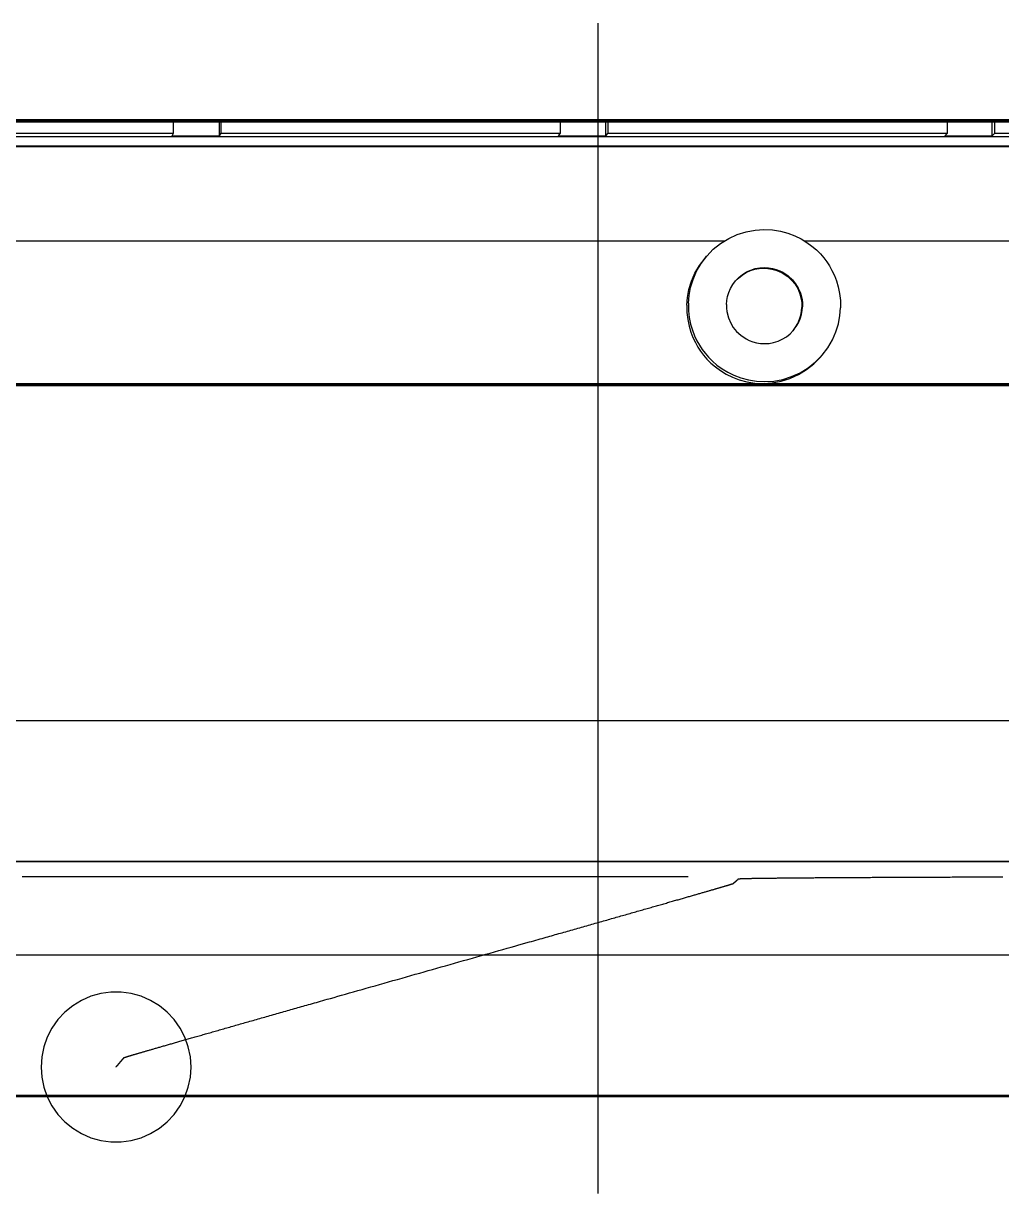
# Model space of a CAD drawing. Header units: millimetres. Extents: x -226 to 218, y -257 to 254.
# Drawn here: x 56.4 to 108, y 65.6 to 127.3 of the extents above; entities that cross this region are included whole.
import ezdxf

# ---------------------------------------------------------------- set-up
doc = ezdxf.new("R2010")
doc.units = ezdxf.units.MM
doc.layers.add('SKETCH', color=5, linetype='Continuous')
doc.layers.add('VISIBLE', color=7, linetype='Continuous')

msp = doc.modelspace()

# ---------------------------------------------------------------- linework, layer by layer
at = {"layer": 'SKETCH', "flags": 128}
for points in [[(86.739, 127.28), (86.739, 127.022), (86.739, 126.763), (86.739, 126.505), (86.739, 126.247), (86.739, 125.989), (86.739, 125.73), (86.739, 125.472), (86.739, 125.214), (86.739, 124.955), (86.739, 124.697), (86.739, 124.439), (86.739, 124.18), (86.739, 123.922), (86.739, 123.664), (86.739, 123.405), (86.739, 123.147), (86.739, 122.889), (86.739, 122.631), (86.739, 122.372), (86.739, 122.114), (86.739, 121.856), (86.739, 121.597), (86.739, 121.339), (86.739, 121.081), (86.739, 120.822), (86.739, 120.564), (86.739, 120.306), (86.739, 120.048), (86.739, 119.789), (86.739, 119.531), (86.739, 119.273), (86.739, 119.014), (86.739, 118.756), (86.739, 118.498), (86.739, 118.239), (86.739, 117.981), (86.739, 117.723), (86.739, 117.465), (86.739, 117.206), (86.739, 116.948), (86.739, 116.69), (86.739, 116.431), (86.739, 116.173), (86.739, 115.915), (86.739, 115.656), (86.739, 115.398), (86.739, 115.14), (86.739, 114.881), (86.739, 114.623), (86.739, 114.365), (86.739, 114.107), (86.739, 113.848), (86.739, 113.59), (86.739, 113.332), (86.739, 113.073), (86.739, 112.815), (86.739, 112.557), (86.739, 112.298), (86.739, 112.04), (86.739, 111.782), (86.739, 111.524), (86.739, 111.265), (86.739, 111.007), (86.739, 110.749), (86.739, 110.49), (86.739, 110.232), (86.739, 109.974), (86.739, 109.715), (86.739, 109.457), (86.739, 109.199), (86.739, 108.941), (86.739, 108.682), (86.739, 108.424), (86.739, 108.166), (86.739, 107.907), (86.739, 107.649), (86.739, 107.391), (86.739, 107.132), (86.739, 106.874), (86.739, 106.616), (86.739, 106.357), (86.739, 106.099), (86.739, 105.841), (86.739, 105.583), (86.739, 105.324), (86.739, 105.066), (86.739, 104.808), (86.739, 104.549), (86.739, 104.291), (86.739, 104.033), (86.739, 103.774), (86.739, 103.516), (86.739, 103.258), (86.739, 103), (86.739, 102.741), (86.739, 102.483), (86.739, 102.225), (86.739, 101.966), (86.739, 101.708), (86.739, 101.45), (86.739, 101.191), (86.739, 100.933), (86.739, 100.675), (86.739, 100.417), (86.739, 100.158), (86.739, 99.9), (86.739, 99.642), (86.739, 99.383), (86.739, 99.125), (86.739, 98.867), (86.739, 98.608), (86.739, 98.35), (86.739, 98.092), (86.739, 97.834), (86.739, 97.575), (86.739, 97.317), (86.739, 97.059), (86.739, 96.8), (86.739, 96.542), (86.739, 96.284), (86.739, 96.025), (86.739, 95.767), (86.739, 95.509), (86.739, 95.25), (86.739, 94.992), (86.739, 94.734), (86.739, 94.476), (86.739, 94.217), (86.739, 93.959), (86.739, 93.701), (86.739, 93.442), (86.739, 93.184), (86.739, 92.926), (86.739, 92.667), (86.739, 92.409), (86.739, 92.151), (86.739, 91.893), (86.739, 91.634), (86.739, 91.376), (86.739, 91.118), (86.739, 90.859), (86.739, 90.601), (86.739, 90.343), (86.739, 90.084), (86.739, 89.826), (86.739, 89.568), (86.739, 89.31), (86.739, 89.051), (86.739, 88.793), (86.739, 88.535), (86.739, 88.276), (86.739, 88.018), (86.739, 87.76), (86.739, 87.501), (86.739, 87.243), (86.739, 86.985), (86.739, 86.726), (86.739, 86.468), (86.739, 86.21), (86.739, 85.952), (86.739, 85.693), (86.739, 85.435), (86.739, 85.177), (86.739, 84.918), (86.739, 84.66), (86.739, 84.402), (86.739, 84.143), (86.739, 83.885), (86.739, 83.627), (86.739, 83.369), (86.739, 83.11), (86.739, 82.852), (86.739, 82.594), (86.739, 82.335), (86.739, 82.077), (86.739, 81.819), (86.739, 81.56), (86.739, 81.302), (86.739, 81.044), (86.739, 80.786), (86.739, 80.527), (86.739, 80.269), (86.739, 80.011), (86.739, 79.752), (86.739, 79.494), (86.739, 79.236), (86.739, 78.977), (86.739, 78.719), (86.739, 78.461), (86.739, 78.202), (86.739, 77.944), (86.739, 77.686), (86.739, 77.428), (86.739, 77.169), (86.739, 76.911), (86.739, 76.653), (86.739, 76.394), (86.739, 76.136), (86.739, 75.878), (86.739, 75.619), (86.739, 75.361), (86.739, 75.103), (86.739, 74.845), (86.739, 74.586), (86.739, 74.328), (86.739, 74.07), (86.739, 73.811), (86.739, 73.553), (86.739, 73.295), (86.739, 73.036), (86.739, 72.778), (86.739, 72.52), (86.739, 72.262), (86.739, 72.003), (86.739, 71.745), (86.739, 71.487), (86.739, 71.228), (86.739, 70.97), (86.739, 70.712), (86.739, 70.453), (86.739, 70.195), (86.739, 69.937), (86.739, 69.678), (86.739, 69.42), (86.739, 69.162), (86.739, 68.904), (86.739, 68.645), (86.739, 68.387), (86.739, 68.129), (86.739, 67.87), (86.739, 67.612), (86.739, 67.354), (86.739, 67.095), (86.739, 66.837), (86.739, 66.579), (86.739, 66.321), (86.739, 66.062), (86.739, 65.804), (86.739, 65.546)], [(56.379, 82.261), (56.588, 82.261), (56.797, 82.261), (57.006, 82.261), (57.215, 82.261), (57.424, 82.261), (57.633, 82.261), (57.842, 82.261), (58.051, 82.261), (58.26, 82.261), (58.469, 82.261), (58.678, 82.261), (58.887, 82.261), (59.096, 82.261), (59.305, 82.261), (59.514, 82.261), (59.723, 82.261), (59.932, 82.261), (60.141, 82.261), (60.35, 82.261), (60.559, 82.261), (60.768, 82.261), (60.977, 82.261), (61.186, 82.261), (61.395, 82.261), (61.604, 82.261), (61.813, 82.261), (62.022, 82.261), (62.231, 82.261), (62.44, 82.261), (62.649, 82.261), (62.858, 82.261), (63.067, 82.261), (63.276, 82.261), (63.485, 82.261), (63.694, 82.261), (63.903, 82.261), (64.112, 82.261), (64.321, 82.261), (64.53, 82.261), (64.739, 82.261), (64.948, 82.261), (65.157, 82.261), (65.366, 82.261), (65.575, 82.261), (65.784, 82.261), (65.993, 82.261), (66.202, 82.261), (66.411, 82.261), (66.62, 82.261), (66.829, 82.261), (67.038, 82.261), (67.247, 82.261), (67.456, 82.261), (67.665, 82.261), (67.874, 82.261), (68.083, 82.261), (68.292, 82.261), (68.501, 82.261), (68.71, 82.261), (68.919, 82.261), (69.128, 82.261), (69.337, 82.261), (69.546, 82.261), (69.755, 82.261), (69.964, 82.261), (70.173, 82.261), (70.382, 82.261), (70.591, 82.261), (70.8, 82.261), (71.009, 82.261), (71.218, 82.261), (71.427, 82.261), (71.636, 82.261), (71.845, 82.261), (72.054, 82.261), (72.263, 82.261), (72.472, 82.261), (72.681, 82.261), (72.89, 82.261), (73.099, 82.261), (73.308, 82.261), (73.517, 82.261), (73.726, 82.261), (73.935, 82.261), (74.144, 82.261), (74.353, 82.261), (74.562, 82.261), (74.771, 82.261), (74.98, 82.261), (75.189, 82.261), (75.398, 82.261), (75.607, 82.261), (75.816, 82.261), (76.025, 82.261), (76.234, 82.261), (76.443, 82.261), (76.652, 82.261), (76.861, 82.261), (77.07, 82.261), (77.279, 82.261), (77.488, 82.261), (77.697, 82.261), (77.906, 82.261), (78.115, 82.261), (78.324, 82.261), (78.533, 82.261), (78.742, 82.261), (78.951, 82.261), (79.16, 82.261), (79.369, 82.261), (79.578, 82.261), (79.787, 82.261), (79.996, 82.261), (80.205, 82.261), (80.414, 82.261), (80.623, 82.261), (80.832, 82.261), (81.041, 82.261), (81.25, 82.261), (81.459, 82.261), (81.668, 82.261), (81.877, 82.261), (82.086, 82.261), (82.295, 82.261), (82.504, 82.261), (82.713, 82.261), (82.922, 82.261), (83.131, 82.261), (83.34, 82.261), (83.549, 82.261), (83.758, 82.261), (83.967, 82.261), (84.176, 82.261), (84.385, 82.261), (84.594, 82.261), (84.803, 82.261), (85.012, 82.261), (85.221, 82.261), (85.43, 82.261), (85.639, 82.261), (85.848, 82.261), (86.057, 82.261), (86.266, 82.261), (86.475, 82.261), (86.684, 82.261), (86.893, 82.261), (87.102, 82.261), (87.311, 82.261), (87.52, 82.261), (87.729, 82.261), (87.938, 82.261), (88.147, 82.261), (88.356, 82.261), (88.565, 82.261), (88.774, 82.261), (88.983, 82.261), (89.192, 82.261), (89.401, 82.261), (89.61, 82.261), (89.819, 82.261), (90.028, 82.261), (90.237, 82.261), (90.445, 82.261), (90.654, 82.261), (90.863, 82.261), (91.072, 82.261), (91.281, 82.261), (91.49, 82.261)], [(61.33, 72.211), (61.331, 72.212), (61.332, 72.213), (61.332, 72.214), (61.333, 72.215), (61.334, 72.216), (61.335, 72.216), (61.335, 72.217), (61.336, 72.218), (61.337, 72.219), (61.337, 72.22), (61.338, 72.221), (61.339, 72.221), (61.34, 72.222), (61.34, 72.223), (61.341, 72.224), (61.342, 72.225), (61.342, 72.226), (61.343, 72.227), (61.344, 72.227), (61.344, 72.228), (61.345, 72.229), (61.346, 72.23), (61.347, 72.231), (61.347, 72.232), (61.348, 72.232), (61.349, 72.233), (61.349, 72.234), (61.35, 72.235), (61.351, 72.236), (61.352, 72.237), (61.352, 72.237), (61.353, 72.238), (61.354, 72.239), (61.354, 72.24), (61.355, 72.241), (61.356, 72.242), (61.357, 72.242), (61.357, 72.243), (61.358, 72.244), (61.359, 72.245), (61.359, 72.246), (61.36, 72.247), (61.361, 72.247), (61.362, 72.248), (61.362, 72.249), (61.363, 72.25), (61.364, 72.251), (61.364, 72.252), (61.365, 72.252), (61.366, 72.253), (61.367, 72.254), (61.367, 72.255), (61.368, 72.256), (61.369, 72.257), (61.369, 72.258), (61.37, 72.258), (61.371, 72.259), (61.372, 72.26), (61.372, 72.261), (61.373, 72.262), (61.374, 72.263), (61.374, 72.263), (61.375, 72.264), (61.376, 72.265), (61.377, 72.266), (61.377, 72.267), (61.378, 72.268), (61.379, 72.268), (61.379, 72.269), (61.38, 72.27), (61.381, 72.271), (61.382, 72.272), (61.382, 72.273), (61.383, 72.273), (61.384, 72.274), (61.384, 72.275), (61.385, 72.276), (61.386, 72.277), (61.386, 72.278), (61.387, 72.278), (61.388, 72.279), (61.389, 72.28), (61.389, 72.281), (61.39, 72.282), (61.391, 72.283), (61.391, 72.284), (61.392, 72.284), (61.393, 72.285), (61.394, 72.286), (61.394, 72.287), (61.395, 72.288), (61.396, 72.289), (61.396, 72.289), (61.397, 72.29), (61.398, 72.291), (61.399, 72.292), (61.399, 72.293), (61.4, 72.294), (61.401, 72.294), (61.401, 72.295), (61.402, 72.296), (61.403, 72.297), (61.404, 72.298), (61.404, 72.299), (61.405, 72.299), (61.406, 72.3), (61.406, 72.301), (61.407, 72.302), (61.408, 72.303), (61.409, 72.304), (61.409, 72.304), (61.41, 72.305), (61.411, 72.306), (61.411, 72.307), (61.412, 72.308), (61.413, 72.309), (61.414, 72.31), (61.414, 72.31), (61.415, 72.311), (61.416, 72.312), (61.416, 72.313), (61.417, 72.314), (61.418, 72.315), (61.419, 72.315), (61.419, 72.316), (61.42, 72.317), (61.421, 72.318), (61.421, 72.319), (61.422, 72.32), (61.423, 72.32), (61.424, 72.321), (61.424, 72.322), (61.425, 72.323), (61.426, 72.324), (61.426, 72.325), (61.427, 72.325), (61.428, 72.326), (61.429, 72.327), (61.429, 72.328), (61.43, 72.329), (61.431, 72.33), (61.431, 72.331), (61.432, 72.331), (61.433, 72.332), (61.434, 72.333), (61.434, 72.334), (61.435, 72.335), (61.436, 72.336), (61.436, 72.336), (61.437, 72.337), (61.438, 72.338), (61.439, 72.339), (61.439, 72.34), (61.44, 72.341), (61.441, 72.341), (61.441, 72.342), (61.442, 72.343), (61.443, 72.344), (61.444, 72.345), (61.444, 72.346), (61.445, 72.346), (61.446, 72.347), (61.446, 72.348), (61.447, 72.349), (61.448, 72.35), (61.449, 72.351), (61.449, 72.352), (61.45, 72.352), (61.451, 72.353), (61.451, 72.354), (61.452, 72.355), (61.453, 72.356), (61.454, 72.357), (61.454, 72.357), (61.455, 72.358), (61.456, 72.359), (61.456, 72.36), (61.457, 72.361), (61.458, 72.362), (61.459, 72.363), (61.459, 72.363), (61.46, 72.364), (61.461, 72.365), (61.461, 72.366), (61.462, 72.367), (61.463, 72.368), (61.464, 72.368), (61.464, 72.369), (61.465, 72.37), (61.466, 72.371), (61.466, 72.372), (61.467, 72.373), (61.468, 72.373), (61.468, 72.374), (61.469, 72.375), (61.47, 72.376), (61.47, 72.376), (61.471, 72.377), (61.472, 72.378), (61.472, 72.379), (61.473, 72.379), (61.474, 72.38), (61.474, 72.381), (61.475, 72.382), (61.476, 72.383), (61.476, 72.383), (61.477, 72.384), (61.478, 72.385), (61.478, 72.386), (61.479, 72.386), (61.479, 72.387), (61.48, 72.388), (61.481, 72.389), (61.481, 72.389), (61.482, 72.39), (61.483, 72.391), (61.483, 72.392), (61.484, 72.392), (61.485, 72.393), (61.485, 72.394), (61.486, 72.395), (61.487, 72.395), (61.487, 72.396), (61.488, 72.397), (61.489, 72.398), (61.489, 72.399), (61.49, 72.399), (61.49, 72.4), (61.491, 72.401), (61.492, 72.402), (61.492, 72.402), (61.493, 72.403), (61.494, 72.404), (61.494, 72.405), (61.495, 72.405), (61.496, 72.406), (61.496, 72.407), (61.497, 72.408), (61.498, 72.409), (61.498, 72.409), (61.499, 72.41), (61.5, 72.411), (61.5, 72.412), (61.501, 72.412), (61.502, 72.413), (61.502, 72.414), (61.503, 72.415), (61.503, 72.415), (61.504, 72.416), (61.505, 72.417), (61.505, 72.418), (61.506, 72.418), (61.507, 72.419), (61.507, 72.42), (61.508, 72.421), (61.509, 72.422), (61.509, 72.422), (61.51, 72.423), (61.511, 72.424), (61.511, 72.425), (61.512, 72.425), (61.513, 72.426), (61.513, 72.427), (61.514, 72.428), (61.515, 72.428), (61.515, 72.429), (61.516, 72.43), (61.516, 72.431), (61.517, 72.431), (61.518, 72.432), (61.518, 72.433), (61.519, 72.434), (61.52, 72.435), (61.52, 72.435), (61.521, 72.436), (61.522, 72.437), (61.522, 72.438), (61.523, 72.438), (61.524, 72.439), (61.524, 72.44), (61.525, 72.441), (61.526, 72.441), (61.526, 72.442), (61.527, 72.443), (61.528, 72.444), (61.528, 72.445), (61.529, 72.445), (61.53, 72.446), (61.53, 72.447), (61.531, 72.448), (61.531, 72.448), (61.532, 72.449), (61.533, 72.45), (61.533, 72.451), (61.534, 72.451), (61.535, 72.452), (61.535, 72.453), (61.536, 72.454), (61.537, 72.454), (61.537, 72.455), (61.538, 72.456), (61.539, 72.457), (61.539, 72.458), (61.54, 72.458), (61.541, 72.459), (61.541, 72.46), (61.542, 72.461), (61.543, 72.461), (61.543, 72.462), (61.544, 72.463), (61.544, 72.464), (61.545, 72.464), (61.546, 72.465), (61.546, 72.466), (61.547, 72.467), (61.548, 72.468), (61.548, 72.468), (61.549, 72.469), (61.55, 72.47), (61.55, 72.471), (61.551, 72.471), (61.552, 72.472), (61.552, 72.473), (61.553, 72.474), (61.554, 72.474), (61.554, 72.475), (61.555, 72.476), (61.556, 72.477), (61.556, 72.477), (61.557, 72.478), (61.558, 72.479), (61.558, 72.48), (61.559, 72.481), (61.559, 72.481), (61.56, 72.482), (61.561, 72.483), (61.561, 72.484), (61.562, 72.484), (61.563, 72.485), (61.563, 72.486), (61.564, 72.487), (61.565, 72.487), (61.565, 72.488), (61.566, 72.489), (61.567, 72.49), (61.567, 72.491), (61.568, 72.491), (61.569, 72.492), (61.569, 72.493), (61.57, 72.494), (61.571, 72.494), (61.571, 72.495), (61.572, 72.496), (61.573, 72.497), (61.573, 72.497), (61.574, 72.498), (61.574, 72.499), (61.575, 72.5), (61.576, 72.501), (61.576, 72.501), (61.577, 72.502), (61.578, 72.503), (61.578, 72.504), (61.579, 72.504), (61.58, 72.505), (61.58, 72.506), (61.581, 72.507), (61.582, 72.507), (61.582, 72.508), (61.583, 72.509), (61.584, 72.51), (61.584, 72.51), (61.585, 72.511), (61.586, 72.512), (61.586, 72.513), (61.587, 72.514), (61.588, 72.514), (61.588, 72.515), (61.589, 72.516), (61.589, 72.517), (61.59, 72.517), (61.591, 72.518), (61.591, 72.519), (61.592, 72.52), (61.593, 72.52), (61.593, 72.521), (61.594, 72.522), (61.595, 72.523), (61.595, 72.524), (61.596, 72.524), (61.597, 72.525), (61.597, 72.526), (61.598, 72.527), (61.599, 72.527), (61.599, 72.528), (61.6, 72.529), (61.601, 72.53), (61.601, 72.53), (61.602, 72.531), (61.603, 72.532), (61.603, 72.533), (61.604, 72.534), (61.604, 72.534), (61.605, 72.535), (61.606, 72.536), (61.606, 72.537), (61.607, 72.537), (61.608, 72.538), (61.608, 72.539), (61.609, 72.54), (61.61, 72.54), (61.61, 72.541), (61.611, 72.542), (61.612, 72.543), (61.612, 72.544), (61.613, 72.544), (61.614, 72.545), (61.614, 72.546), (61.615, 72.547), (61.616, 72.547), (61.616, 72.548), (61.617, 72.549), (61.618, 72.55), (61.618, 72.55), (61.619, 72.551), (61.619, 72.552), (61.62, 72.553), (61.621, 72.554), (61.621, 72.554), (61.622, 72.555), (61.623, 72.556), (61.623, 72.557), (61.624, 72.557), (61.625, 72.558), (61.625, 72.559), (61.626, 72.56), (61.627, 72.56), (61.627, 72.561), (61.628, 72.562), (61.629, 72.563), (61.629, 72.564), (61.63, 72.564), (61.631, 72.565), (61.631, 72.566), (61.632, 72.567), (61.633, 72.567), (61.633, 72.568), (61.634, 72.569), (61.635, 72.57), (61.635, 72.57), (61.636, 72.571), (61.636, 72.572), (61.637, 72.573), (61.638, 72.574), (61.638, 72.574), (61.639, 72.575), (61.64, 72.576), (61.64, 72.577), (61.641, 72.577), (61.642, 72.578), (61.642, 72.579), (61.643, 72.58), (61.644, 72.58), (61.644, 72.581), (61.645, 72.582), (61.646, 72.583), (61.646, 72.584), (61.647, 72.584), (61.648, 72.585), (61.648, 72.586), (61.649, 72.587), (61.65, 72.587), (61.65, 72.588), (61.651, 72.589), (61.652, 72.59), (61.652, 72.59), (61.653, 72.591), (61.653, 72.592), (61.654, 72.593), (61.655, 72.594), (61.655, 72.594), (61.656, 72.595), (61.657, 72.596), (61.657, 72.597), (61.658, 72.597), (61.659, 72.598), (61.659, 72.599), (61.66, 72.6), (61.661, 72.6), (61.661, 72.601), (61.662, 72.602), (61.663, 72.603), (61.663, 72.604), (61.664, 72.604), (61.665, 72.605), (61.665, 72.606), (61.666, 72.607), (61.667, 72.607), (61.667, 72.608), (61.668, 72.609), (61.669, 72.61), (61.669, 72.61), (61.67, 72.611), (61.67, 72.612), (61.671, 72.613), (61.672, 72.614), (61.672, 72.614), (61.673, 72.615), (61.674, 72.616), (61.674, 72.617), (61.675, 72.617), (61.676, 72.618), (61.676, 72.619), (61.677, 72.62), (61.678, 72.62), (61.678, 72.621), (61.679, 72.622), (61.68, 72.623), (61.68, 72.624), (61.681, 72.624), (61.682, 72.625), (61.682, 72.626), (61.683, 72.627), (61.684, 72.627), (61.684, 72.628), (61.685, 72.629), (61.686, 72.63), (61.686, 72.63), (61.687, 72.631), (61.687, 72.632), (61.688, 72.633), (61.689, 72.634), (61.689, 72.634), (61.69, 72.635), (61.691, 72.636), (61.691, 72.637), (61.692, 72.637), (61.693, 72.638), (61.693, 72.639), (61.694, 72.64), (61.695, 72.64), (61.695, 72.641), (61.696, 72.642), (61.697, 72.643), (61.697, 72.644), (61.698, 72.644), (61.699, 72.645), (61.699, 72.646), (61.7, 72.647), (61.701, 72.647), (61.701, 72.648), (61.702, 72.649), (61.703, 72.65), (61.703, 72.651), (61.704, 72.651), (61.704, 72.652), (61.705, 72.653), (61.706, 72.654), (61.706, 72.654), (61.707, 72.655), (61.708, 72.656), (61.708, 72.657), (61.709, 72.657), (61.71, 72.658), (61.71, 72.659), (61.711, 72.66), (61.712, 72.661), (61.712, 72.661), (61.713, 72.662), (61.714, 72.663), (61.714, 72.664), (61.715, 72.664), (61.716, 72.665), (61.716, 72.666), (61.717, 72.667), (61.718, 72.667), (61.718, 72.668), (61.719, 72.669), (61.72, 72.67), (61.72, 72.671), (61.721, 72.671), (61.722, 72.672), (61.722, 72.673), (61.723, 72.674), (61.723, 72.674), (61.724, 72.675), (61.725, 72.676), (61.725, 72.677), (61.726, 72.678), (61.727, 72.678), (61.727, 72.679), (61.728, 72.68), (61.729, 72.681), (61.729, 72.681), (61.73, 72.682), (61.731, 72.683), (61.731, 72.684), (61.732, 72.684), (61.733, 72.685), (61.733, 72.686), (61.734, 72.687), (61.734, 72.687), (61.734, 72.688), (61.733, 72.688), (61.732, 72.689), (61.732, 72.689), (61.731, 72.689), (61.73, 72.69), (61.729, 72.69), (61.728, 72.69), (61.727, 72.691), (61.726, 72.691), (61.726, 72.692), (61.725, 72.692), (61.726, 72.693), (61.726, 72.694), (61.727, 72.694), (61.728, 72.695), (61.73, 72.696), (61.733, 72.698), (61.736, 72.699), (61.739, 72.701), (61.744, 72.703), (61.749, 72.705), (61.754, 72.706), (61.758, 72.708), (61.763, 72.71), (61.767, 72.711), (61.772, 72.713), (61.777, 72.715), (61.782, 72.716), (61.787, 72.718), (61.792, 72.72), (61.798, 72.722), (61.804, 72.724), (61.811, 72.727), (61.818, 72.729), (61.826, 72.731), (61.834, 72.734), (61.842, 72.737), (61.851, 72.74), (61.861, 72.743), (61.872, 72.746), (61.883, 72.75), (61.895, 72.754), (61.908, 72.758), (61.922, 72.762), (61.937, 72.766), (61.952, 72.771), (61.968, 72.776), (61.985, 72.781), (62.002, 72.786), (62.02, 72.792), (62.039, 72.797), (62.058, 72.803), (62.078, 72.809), (62.098, 72.815), (62.119, 72.822), (62.141, 72.828), (62.163, 72.835), (62.186, 72.842), (62.209, 72.849), (62.233, 72.856), (62.258, 72.863), (62.283, 72.871), (62.309, 72.878), (62.336, 72.886), (62.363, 72.894), (62.39, 72.902), (62.419, 72.911), (62.447, 72.919), (62.477, 72.928), (62.507, 72.937), (62.537, 72.946), (62.569, 72.955), (62.6, 72.964), (62.633, 72.974), (62.666, 72.983), (62.7, 72.993), (62.734, 73.003), (62.769, 73.013), (62.804, 73.024), (62.84, 73.034), (62.877, 73.045), (62.914, 73.056), (62.952, 73.067), (62.991, 73.078), (63.03, 73.089), (63.069, 73.1), (63.109, 73.112), (63.15, 73.124), (63.192, 73.136), (63.233, 73.148), (63.276, 73.16), (63.319, 73.173), (63.363, 73.185), (63.407, 73.198), (63.452, 73.211), (63.497, 73.224), (63.543, 73.238), (63.589, 73.251), (63.637, 73.265), (63.684, 73.279), (63.733, 73.293), (63.782, 73.307), (63.831, 73.321), (63.881, 73.335), (63.932, 73.35), (63.983, 73.365), (64.035, 73.38), (64.087, 73.395), (64.14, 73.41), (64.194, 73.425), (64.248, 73.441), (64.302, 73.457), (64.357, 73.473), (64.413, 73.489), (64.469, 73.505), (64.526, 73.521), (64.583, 73.538), (64.641, 73.554), (64.699, 73.571), (64.758, 73.588), (64.818, 73.605), (64.878, 73.622), (64.939, 73.64), (65, 73.657), (65.062, 73.675), (65.124, 73.693), (65.187, 73.711), (65.251, 73.729), (65.315, 73.747), (65.38, 73.766), (65.445, 73.784), (65.51, 73.803), (65.577, 73.822), (65.643, 73.841), (65.711, 73.861), (65.778, 73.88), (65.847, 73.899), (65.915, 73.919), (65.985, 73.939), (66.054, 73.959), (66.125, 73.979), (66.195, 73.999), (66.267, 74.019), (66.339, 74.04), (66.411, 74.061), (66.484, 74.081), (66.557, 74.102), (66.631, 74.124), (66.706, 74.145), (66.781, 74.166), (66.857, 74.188), (66.933, 74.21), (67.009, 74.231), (67.087, 74.253), (67.164, 74.276), (67.242, 74.298), (67.321, 74.32), (67.4, 74.343), (67.48, 74.365), (67.56, 74.388), (67.64, 74.411), (67.721, 74.434), (67.803, 74.458), (67.884, 74.481), (67.967, 74.504), (68.05, 74.528), (68.133, 74.552), (68.217, 74.576), (68.301, 74.6), (68.386, 74.624), (68.472, 74.648), (68.557, 74.672), (68.644, 74.697), (68.731, 74.722), (68.818, 74.747), (68.906, 74.772), (68.994, 74.797), (69.083, 74.822), (69.172, 74.847), (69.262, 74.873), (69.352, 74.899), (69.442, 74.924), (69.533, 74.95), (69.625, 74.976), (69.717, 75.002), (69.809, 75.028), (69.901, 75.055), (69.994, 75.081), (70.088, 75.108), (70.181, 75.134), (70.274, 75.161), (70.366, 75.187), (70.457, 75.213), (70.548, 75.239), (70.639, 75.264), (70.731, 75.29), (70.822, 75.316), (70.914, 75.342), (71.007, 75.369), (71.1, 75.395), (71.195, 75.422), (71.29, 75.449), (71.387, 75.476), (71.485, 75.504), (71.585, 75.533), (71.687, 75.561), (71.79, 75.591), (71.896, 75.621), (72.004, 75.651), (72.114, 75.683), (72.227, 75.715), (72.343, 75.748), (72.462, 75.781), (72.642, 75.832), (72.829, 75.885), (73.023, 75.94), (73.223, 75.997), (73.428, 76.055), (73.639, 76.115), (73.855, 76.176), (74.075, 76.239), (74.299, 76.302), (74.526, 76.367), (74.756, 76.432), (74.989, 76.498), (75.223, 76.565), (75.459, 76.632), (75.696, 76.699), (75.933, 76.766), (76.171, 76.833), (76.408, 76.901), (76.643, 76.967), (76.878, 77.034), (77.11, 77.1), (77.341, 77.165), (77.568, 77.23), (77.792, 77.293), (78.016, 77.357), (78.243, 77.421), (78.473, 77.487), (78.706, 77.553), (78.941, 77.619), (79.176, 77.686), (79.413, 77.753), (79.651, 77.821), (79.888, 77.888), (80.125, 77.955), (80.361, 78.022), (80.596, 78.089), (80.828, 78.155), (81.059, 78.22), (81.286, 78.284), (81.51, 78.348), (81.73, 78.41), (81.946, 78.472), (82.157, 78.532), (82.363, 78.59), (82.563, 78.647), (82.757, 78.702), (82.944, 78.755), (83.124, 78.806), (83.243, 78.84), (83.359, 78.873), (83.472, 78.905), (83.583, 78.936), (83.691, 78.967), (83.797, 78.997), (83.9, 79.026), (84.002, 79.055), (84.102, 79.083), (84.2, 79.111), (84.297, 79.139), (84.393, 79.166), (84.487, 79.192), (84.581, 79.219), (84.673, 79.245), (84.766, 79.271), (84.857, 79.297), (84.949, 79.323), (85.04, 79.349), (85.131, 79.375), (85.223, 79.401), (85.315, 79.427), (85.408, 79.454), (85.501, 79.48), (85.595, 79.507), (85.688, 79.533), (85.781, 79.56), (85.873, 79.586), (85.965, 79.612), (86.057, 79.638), (86.148, 79.664), (86.238, 79.69), (86.329, 79.715), (86.418, 79.741), (86.508, 79.766), (86.597, 79.792), (86.685, 79.817), (86.773, 79.842), (86.861, 79.867), (86.948, 79.892), (87.034, 79.916), (87.12, 79.941), (87.206, 79.965), (87.291, 79.989), (87.375, 80.013), (87.46, 80.037), (87.543, 80.061), (87.626, 80.085), (87.709, 80.108), (87.791, 80.132), (87.872, 80.155), (87.953, 80.178), (88.034, 80.201), (88.114, 80.224), (88.194, 80.247), (88.273, 80.269), (88.352, 80.292), (88.431, 80.314), (88.508, 80.336), (88.586, 80.358), (88.663, 80.38), (88.739, 80.402), (88.815, 80.424), (88.89, 80.445), (88.965, 80.466), (89.039, 80.488), (89.113, 80.509), (89.186, 80.53), (89.259, 80.55), (89.331, 80.571), (89.402, 80.591), (89.473, 80.612), (89.544, 80.632), (89.614, 80.652), (89.683, 80.672), (89.752, 80.691), (89.821, 80.711), (89.889, 80.73), (89.956, 80.75), (90.023, 80.769), (90.089, 80.788), (90.155, 80.807), (90.221, 80.825), (90.285, 80.844), (90.35, 80.862), (90.414, 80.881), (90.477, 80.899), (90.539, 80.917), (90.602, 80.934), (90.663, 80.952), (90.724, 80.969), (90.784, 80.987), (90.844, 81.004), (90.904, 81.021), (90.962, 81.038), (91.02, 81.055), (91.078, 81.071), (91.135, 81.087), (91.191, 81.104), (91.247, 81.12), (91.303, 81.136), (91.357, 81.151), (91.412, 81.167), (91.465, 81.183), (91.518, 81.198), (91.571, 81.213), (91.623, 81.228), (91.675, 81.243), (91.726, 81.258), (91.776, 81.272), (91.826, 81.286), (91.875, 81.301), (91.923, 81.315), (91.971, 81.329), (92.019, 81.342), (92.066, 81.356), (92.112, 81.369), (92.158, 81.382), (92.203, 81.396), (92.247, 81.408), (92.291, 81.421), (92.334, 81.434), (92.377, 81.446), (92.419, 81.458), (92.461, 81.47), (92.502, 81.482), (92.542, 81.494), (92.582, 81.505), (92.621, 81.517), (92.66, 81.528), (92.698, 81.539), (92.736, 81.55), (92.773, 81.561), (92.809, 81.571), (92.845, 81.582), (92.88, 81.592), (92.915, 81.602), (92.949, 81.612), (92.982, 81.622), (93.015, 81.631), (93.047, 81.641), (93.078, 81.65), (93.109, 81.659), (93.139, 81.668), (93.169, 81.677), (93.198, 81.685), (93.227, 81.694), (93.255, 81.702), (93.282, 81.71), (93.309, 81.718), (93.335, 81.726), (93.36, 81.733), (93.385, 81.741), (93.41, 81.748), (93.433, 81.755), (93.456, 81.762), (93.479, 81.769), (93.501, 81.775), (93.522, 81.782), (93.543, 81.788), (93.563, 81.794), (93.582, 81.8), (93.601, 81.805), (93.619, 81.811), (93.637, 81.816), (93.654, 81.821), (93.67, 81.826), (93.686, 81.831), (93.701, 81.836), (93.715, 81.84), (93.728, 81.844), (93.74, 81.848), (93.752, 81.852), (93.763, 81.855), (93.773, 81.858), (93.782, 81.861), (93.791, 81.864), (93.799, 81.867), (93.807, 81.869), (93.814, 81.872), (93.821, 81.874), (93.827, 81.876), (93.833, 81.878), (93.839, 81.88), (93.845, 81.882), (93.85, 81.884), (93.855, 81.886), (93.86, 81.888), (93.865, 81.889), (93.87, 81.891), (93.874, 81.893), (93.879, 81.895), (93.885, 81.897), (93.89, 81.899), (93.894, 81.901), (93.898, 81.902), (93.901, 81.904), (93.903, 81.905), (93.905, 81.906), (93.906, 81.907), (93.907, 81.908), (93.907, 81.909), (93.907, 81.909), (93.907, 81.91), (93.907, 81.91), (93.907, 81.911), (93.906, 81.911), (93.905, 81.912), (93.905, 81.912), (93.904, 81.913), (93.904, 81.913), (93.903, 81.914), (93.903, 81.914), (93.903, 81.915), (93.904, 81.916), (93.905, 81.917), (93.906, 81.918), (93.907, 81.919), (93.908, 81.919), (93.909, 81.92), (93.91, 81.921), (93.911, 81.922), (93.912, 81.923), (93.913, 81.924), (93.914, 81.925), (93.915, 81.926), (93.916, 81.927), (93.917, 81.928), (93.918, 81.929), (93.919, 81.93), (93.92, 81.93), (93.921, 81.931), (93.922, 81.932), (93.923, 81.933), (93.925, 81.934), (93.926, 81.935), (93.927, 81.936), (93.928, 81.937), (93.929, 81.938), (93.93, 81.939), (93.931, 81.94), (93.932, 81.941), (93.933, 81.942), (93.934, 81.942), (93.935, 81.943), (93.936, 81.944), (93.937, 81.945), (93.938, 81.946), (93.939, 81.947), (93.94, 81.948), (93.941, 81.949), (93.942, 81.95), (93.943, 81.951), (93.945, 81.952), (93.946, 81.953), (93.947, 81.953), (93.948, 81.954), (93.949, 81.955), (93.95, 81.956), (93.951, 81.957), (93.952, 81.958), (93.953, 81.959), (93.954, 81.96), (93.955, 81.961), (93.956, 81.962), (93.957, 81.963), (93.958, 81.964), (93.959, 81.964), (93.96, 81.965), (93.961, 81.966), (93.962, 81.967), (93.963, 81.968), (93.965, 81.969), (93.966, 81.97), (93.967, 81.971), (93.968, 81.972), (93.969, 81.973), (93.97, 81.974), (93.971, 81.975), (93.972, 81.975), (93.973, 81.976), (93.974, 81.977), (93.975, 81.978), (93.976, 81.979), (93.977, 81.98), (93.978, 81.981), (93.979, 81.982), (93.98, 81.983), (93.981, 81.984), (93.982, 81.985), (93.984, 81.986), (93.985, 81.987), (93.986, 81.987), (93.987, 81.988), (93.988, 81.989), (93.989, 81.99), (93.99, 81.991), (93.991, 81.992), (93.992, 81.993), (93.993, 81.994), (93.994, 81.995), (93.995, 81.996), (93.996, 81.997), (93.997, 81.998), (93.998, 81.998), (93.999, 81.999), (94, 82), (94.001, 82.001), (94.002, 82.002), (94.004, 82.003), (94.005, 82.004), (94.006, 82.005), (94.007, 82.006), (94.008, 82.007), (94.009, 82.008), (94.01, 82.009), (94.011, 82.01), (94.012, 82.01), (94.013, 82.011), (94.014, 82.012), (94.015, 82.013), (94.016, 82.014), (94.017, 82.015), (94.018, 82.016), (94.019, 82.017), (94.02, 82.018), (94.021, 82.019), (94.023, 82.02), (94.024, 82.021), (94.025, 82.021), (94.026, 82.022), (94.027, 82.023), (94.028, 82.024), (94.029, 82.025), (94.03, 82.026), (94.031, 82.027), (94.032, 82.028), (94.033, 82.029), (94.034, 82.03), (94.035, 82.031), (94.036, 82.032), (94.037, 82.033), (94.038, 82.033), (94.039, 82.034), (94.04, 82.035), (94.042, 82.036), (94.043, 82.037), (94.044, 82.038), (94.045, 82.039), (94.046, 82.04), (94.047, 82.041), (94.048, 82.042), (94.049, 82.043), (94.05, 82.044), (94.051, 82.044), (94.052, 82.045), (94.053, 82.046), (94.054, 82.047), (94.055, 82.048), (94.056, 82.049), (94.057, 82.05), (94.058, 82.051), (94.059, 82.052), (94.06, 82.053), (94.062, 82.054), (94.063, 82.055), (94.064, 82.056), (94.065, 82.056), (94.066, 82.057), (94.067, 82.058), (94.068, 82.059), (94.069, 82.06), (94.07, 82.061), (94.071, 82.062), (94.072, 82.063), (94.073, 82.064), (94.074, 82.065), (94.075, 82.066), (94.076, 82.067), (94.077, 82.068), (94.078, 82.068), (94.08, 82.069), (94.081, 82.07), (94.082, 82.071), (94.083, 82.072), (94.084, 82.073), (94.085, 82.074), (94.086, 82.075), (94.087, 82.076), (94.088, 82.077), (94.089, 82.078), (94.09, 82.079), (94.091, 82.079), (94.092, 82.08), (94.093, 82.081), (94.094, 82.082), (94.095, 82.083), (94.096, 82.084), (94.097, 82.085), (94.099, 82.086), (94.1, 82.087), (94.101, 82.088), (94.102, 82.089), (94.103, 82.09), (94.104, 82.091), (94.105, 82.091), (94.106, 82.092), (94.107, 82.093), (94.108, 82.094), (94.109, 82.095), (94.11, 82.096), (94.111, 82.097), (94.112, 82.098), (94.113, 82.099), (94.114, 82.1), (94.115, 82.101), (94.116, 82.102), (94.118, 82.103), (94.119, 82.103), (94.12, 82.104), (94.121, 82.105), (94.122, 82.106), (94.123, 82.107), (94.124, 82.108), (94.125, 82.109), (94.126, 82.11), (94.127, 82.111), (94.128, 82.112), (94.129, 82.113), (94.13, 82.114), (94.131, 82.115), (94.132, 82.115), (94.133, 82.116), (94.134, 82.117), (94.134, 82.118), (94.134, 82.119), (94.134, 82.12), (94.133, 82.121), (94.133, 82.122), (94.132, 82.123), (94.131, 82.124), (94.131, 82.125), (94.13, 82.126), (94.13, 82.127), (94.13, 82.128), (94.13, 82.129), (94.131, 82.13), (94.132, 82.131), (94.133, 82.132), (94.135, 82.132), (94.137, 82.133), (94.14, 82.134), (94.143, 82.135), (94.147, 82.136), (94.152, 82.137), (94.158, 82.138), (94.162, 82.138), (94.167, 82.139), (94.171, 82.139), (94.176, 82.14), (94.18, 82.14), (94.185, 82.141), (94.19, 82.142), (94.195, 82.142), (94.2, 82.143), (94.206, 82.143), (94.212, 82.144), (94.218, 82.144), (94.225, 82.145), (94.232, 82.145), (94.24, 82.146), (94.248, 82.146), (94.256, 82.147), (94.266, 82.147), (94.276, 82.148), (94.286, 82.148), (94.298, 82.149), (94.31, 82.149), (94.323, 82.15), (94.337, 82.15), (94.351, 82.151), (94.367, 82.152), (94.382, 82.152), (94.399, 82.153), (94.416, 82.153), (94.433, 82.154), (94.451, 82.154), (94.47, 82.155), (94.489, 82.155), (94.509, 82.156), (94.529, 82.156), (94.55, 82.157), (94.572, 82.157), (94.594, 82.158), (94.616, 82.158), (94.639, 82.159), (94.663, 82.16), (94.687, 82.16), (94.712, 82.161), (94.737, 82.161), (94.763, 82.162), (94.79, 82.162), (94.817, 82.163), (94.844, 82.163), (94.873, 82.164), (94.901, 82.164), (94.93, 82.165), (94.96, 82.165), (94.991, 82.166), (95.022, 82.166), (95.053, 82.167), (95.085, 82.167), (95.118, 82.168), (95.151, 82.168), (95.185, 82.169), (95.219, 82.17), (95.254, 82.17), (95.289, 82.171), (95.325, 82.171), (95.361, 82.172), (95.398, 82.172), (95.436, 82.173), (95.474, 82.173), (95.513, 82.174), (95.552, 82.174), (95.592, 82.175), (95.632, 82.175), (95.673, 82.176), (95.714, 82.176), (95.756, 82.177), (95.798, 82.177), (95.841, 82.178), (95.885, 82.178), (95.929, 82.179), (95.974, 82.179), (96.019, 82.18), (96.065, 82.18), (96.111, 82.181), (96.158, 82.181), (96.206, 82.182), (96.253, 82.182), (96.302, 82.183), (96.351, 82.183), (96.401, 82.184), (96.451, 82.184), (96.501, 82.185), (96.552, 82.185), (96.604, 82.186), (96.656, 82.186), (96.709, 82.187), (96.762, 82.187), (96.815, 82.188), (96.869, 82.188), (96.924, 82.189), (96.979, 82.189), (97.035, 82.19), (97.091, 82.19), (97.148, 82.191), (97.205, 82.191), (97.263, 82.192), (97.322, 82.192), (97.38, 82.193), (97.44, 82.193), (97.5, 82.194), (97.56, 82.194), (97.621, 82.195), (97.682, 82.195), (97.744, 82.196), (97.807, 82.196), (97.87, 82.197), (97.933, 82.197), (97.997, 82.197), (98.061, 82.198), (98.126, 82.198), (98.191, 82.199), (98.257, 82.199), (98.324, 82.2), (98.39, 82.2), (98.458, 82.201), (98.526, 82.201), (98.594, 82.202), (98.663, 82.202), (98.732, 82.203), (98.802, 82.203), (98.872, 82.203), (98.943, 82.204), (99.015, 82.204), (99.086, 82.205), (99.159, 82.205), (99.232, 82.206), (99.305, 82.206), (99.378, 82.207), (99.453, 82.207), (99.527, 82.208), (99.602, 82.208), (99.678, 82.208), (99.754, 82.209), (99.83, 82.209), (99.907, 82.21), (99.985, 82.21), (100.062, 82.211), (100.141, 82.211), (100.219, 82.211), (100.299, 82.212), (100.379, 82.212), (100.459, 82.213), (100.539, 82.213), (100.621, 82.214), (100.702, 82.214), (100.784, 82.214), (100.867, 82.215), (100.95, 82.215), (101.033, 82.216), (101.117, 82.216), (101.202, 82.217), (101.286, 82.217), (101.372, 82.217), (101.457, 82.218), (101.543, 82.218), (101.63, 82.219), (101.716, 82.219), (101.804, 82.219), (101.891, 82.22), (101.979, 82.22), (102.068, 82.221), (102.156, 82.221), (102.246, 82.221), (102.335, 82.222), (102.426, 82.222), (102.516, 82.223), (102.607, 82.223), (102.699, 82.223), (102.791, 82.224), (102.883, 82.224), (102.976, 82.225), (103.069, 82.225), (103.163, 82.225), (103.257, 82.226), (103.351, 82.226), (103.446, 82.226), (103.541, 82.227), (103.636, 82.227), (103.732, 82.228), (103.828, 82.228), (103.925, 82.228), (104.022, 82.229), (104.119, 82.229), (104.217, 82.229), (104.315, 82.23), (104.413, 82.23), (104.512, 82.23), (104.611, 82.231), (104.711, 82.231), (104.811, 82.232), (104.912, 82.232), (105.012, 82.232), (105.114, 82.233), (105.215, 82.233), (105.317, 82.233), (105.42, 82.234), (105.522, 82.234), (105.625, 82.234), (105.729, 82.235), (105.833, 82.235), (105.937, 82.235), (106.041, 82.236), (106.146, 82.236), (106.251, 82.236), (106.356, 82.237), (106.462, 82.237), (106.568, 82.237), (106.674, 82.238), (106.781, 82.238), (106.888, 82.238), (106.995, 82.238), (107.103, 82.239), (107.211, 82.239), (107.319, 82.239), (107.428, 82.24), (107.537, 82.24), (107.647, 82.24), (107.757, 82.241), (107.867, 82.241), (107.977, 82.241), (108.088, 82.242)], [(65.287, 72.211), (65.25, 72.75), (65.14, 73.279), (64.959, 73.788), (64.711, 74.267), (64.4, 74.709), (64.031, 75.103), (63.612, 75.444), (63.151, 75.725), (62.655, 75.94), (62.135, 76.085), (61.6, 76.159), (61.06, 76.159), (60.525, 76.085), (60.005, 75.94), (59.51, 75.725), (59.048, 75.444), (58.63, 75.103), (58.261, 74.709), (57.95, 74.267), (57.701, 73.788), (57.52, 73.279), (57.41, 72.75), (57.373, 72.211), (57.41, 71.673), (57.52, 71.144), (57.701, 70.635), (57.95, 70.156), (58.261, 69.714), (58.63, 69.32), (59.048, 68.979), (59.51, 68.698), (60.005, 68.483), (60.525, 68.337), (61.06, 68.264), (61.6, 68.264), (62.135, 68.337), (62.655, 68.483), (63.151, 68.698), (63.612, 68.979), (64.031, 69.32), (64.4, 69.714), (64.711, 70.156), (64.959, 70.635), (65.14, 71.144), (65.25, 71.673), (65.287, 72.211)]]:
    msp.add_lwpolyline(points, dxfattribs=at)
at = {"layer": 'VISIBLE'}
for p, q in [((-196.916, 122.189), (196.916, 122.189)), ((-196.841, 122.143), (196.841, 122.143)), ((-196.792, 122.112), (196.792, 122.112)), ((-196.717, 122.066), (196.717, 122.066)), ((64.364, 121.48), (64.364, 122.066)), ((66.787, 121.322), (66.787, 122.066)), ((66.874, 121.48), (66.874, 122.066)), ((84.765, 121.48), (84.765, 122.066)), ((87.161, 121.322), (87.161, 122.066)), ((87.275, 121.48), (87.275, 122.066)), ((105.165, 121.48), (105.165, 122.066)), ((107.535, 121.322), (107.535, 122.066)), ((107.675, 121.48), (107.675, 122.066)), ((29.567, 121.48), (64.364, 121.48)), ((64.28, 121.322), (64.364, 121.48)), ((66.787, 121.322), (66.874, 121.48)), ((66.874, 121.48), (84.765, 121.48)), ((84.654, 121.322), (84.765, 121.48)), ((87.161, 121.322), (87.275, 121.48)), ((87.275, 121.48), (105.165, 121.48)), ((105.028, 121.322), (105.165, 121.48)), ((107.535, 121.322), (107.675, 121.48)), ((107.675, 121.48), (142.473, 121.48)), ((-195.479, 120.796), (195.479, 120.796)), ((-187.058, 121.297), (195.479, 121.297)), ((64.28, 121.322), (66.787, 121.322)), ((84.654, 121.322), (87.161, 121.322)), ((105.028, 121.322), (107.535, 121.322)), ((-195.42, 120.76), (195.42, 120.76)), ((93.211, 115.659), (93.637, 115.921)), ((93.211, 115.659), (93.637, 115.921)), ((93.637, 115.921), (94.09, 116.126)), ((93.637, 115.921), (94.09, 116.126)), ((94.09, 116.126), (94.557, 116.273)), ((94.557, 116.273), (95.027, 116.36)), ((95.027, 116.36), (95.491, 116.39)), ((95.491, 116.39), (95.938, 116.368)), ((95.938, 116.368), (96.363, 116.3)), ((96.363, 116.3), (96.76, 116.193)), ((96.76, 116.193), (97.126, 116.055)), ((97.126, 116.055), (97.459, 115.891)), ((97.459, 115.891), (97.758, 115.708)), ((41.646, 115.784), (93.414, 115.784)), ((92.474, 114.989), (92.82, 115.346)), ((92.474, 114.989), (92.82, 115.346)), ((92.82, 115.346), (93.211, 115.659)), ((97.634, 115.784), (115.488, 115.784)), ((97.758, 115.708), (98.025, 115.513)), ((98.025, 115.513), (98.26, 115.309)), ((98.26, 115.309), (98.467, 115.101)), ((92.095, 114.496), (92.39, 114.886)), ((92.178, 114.599), (92.474, 114.989)), ((92.39, 114.886), (92.466, 114.98)), ((92.466, 114.98), (92.474, 114.989)), ((98.467, 115.101), (98.647, 114.893)), ((98.647, 114.893), (98.802, 114.686)), ((98.802, 114.686), (98.944, 114.469)), ((91.67, 113.657), (91.855, 114.083)), ((91.753, 113.76), (91.938, 114.186)), ((91.855, 114.083), (92.095, 114.496)), ((91.938, 114.186), (92.178, 114.599)), ((94.17, 113.861), (94.365, 114.018)), ((94.338, 113.985), (94.552, 114.116)), ((94.338, 113.985), (94.552, 114.116)), ((94.365, 114.018), (94.579, 114.149)), ((94.552, 114.116), (94.778, 114.219)), ((94.552, 114.116), (94.778, 114.219)), ((94.579, 114.149), (94.805, 114.251)), ((94.778, 114.219), (95.011, 114.292)), ((94.778, 114.219), (95.011, 114.292)), ((94.805, 114.251), (95.038, 114.325)), ((95.011, 114.292), (95.246, 114.335)), ((95.038, 114.325), (95.274, 114.368)), ((95.246, 114.335), (95.478, 114.35)), ((95.274, 114.368), (95.505, 114.383)), ((95.478, 114.35), (95.702, 114.34)), ((95.505, 114.383), (95.729, 114.372)), ((95.702, 114.34), (95.914, 114.306)), ((95.729, 114.372), (95.942, 114.338)), ((95.914, 114.306), (96.113, 114.252)), ((95.942, 114.338), (96.14, 114.285)), ((96.113, 114.252), (96.295, 114.183)), ((96.14, 114.285), (96.323, 114.216)), ((96.295, 114.183), (96.462, 114.101)), ((96.323, 114.216), (96.489, 114.134)), ((96.462, 114.101), (96.745, 113.912)), ((96.489, 114.134), (96.772, 113.944)), ((98.944, 114.469), (99.08, 114.23)), ((99.08, 114.23), (99.206, 113.965)), ((91.539, 113.229), (91.67, 113.657)), ((91.622, 113.331), (91.753, 113.76)), ((93.729, 113.281), (93.849, 113.488)), ((93.849, 113.488), (93.997, 113.683)), ((93.849, 113.488), (93.997, 113.683)), ((93.98, 113.661), (94.143, 113.829)), ((93.98, 113.661), (94.143, 113.829)), ((93.997, 113.683), (94.17, 113.861)), ((94.143, 113.829), (94.338, 113.985)), ((96.745, 113.912), (96.966, 113.706)), ((96.772, 113.944), (96.993, 113.739)), ((96.966, 113.706), (97.133, 113.499)), ((96.993, 113.739), (97.161, 113.531)), ((97.133, 113.499), (97.272, 113.271)), ((97.161, 113.531), (97.3, 113.303)), ((99.206, 113.965), (99.318, 113.674)), ((99.318, 113.674), (99.412, 113.357)), ((91.426, 112.397), (91.459, 112.806)), ((91.459, 112.806), (91.539, 113.229)), ((91.508, 112.498), (91.542, 112.908)), ((91.542, 112.908), (91.622, 113.331)), ((93.531, 112.642), (93.571, 112.854)), ((93.571, 112.854), (93.636, 113.068)), ((93.636, 113.068), (93.729, 113.281)), ((97.272, 113.271), (97.391, 112.993)), ((97.3, 113.303), (97.419, 113.025)), ((97.391, 112.993), (97.473, 112.663)), ((97.419, 113.025), (97.501, 112.695)), ((99.412, 113.357), (99.482, 113.014)), ((99.482, 113.014), (99.524, 112.645)), ((91.426, 112.397), (91.433, 112.006)), ((91.508, 112.498), (91.516, 112.107)), ((93.514, 112.437), (93.531, 112.642)), ((93.514, 112.437), (93.518, 112.242)), ((93.518, 112.242), (93.539, 112.058)), ((97.473, 112.663), (97.494, 112.479)), ((97.481, 112.079), (97.498, 112.283)), ((97.494, 112.479), (97.498, 112.283)), ((97.501, 112.695), (97.522, 112.511)), ((97.509, 112.111), (97.526, 112.315)), ((97.522, 112.511), (97.526, 112.315)), ((99.498, 111.845), (99.532, 112.254)), ((99.524, 112.645), (99.532, 112.254)), ((91.433, 112.006), (91.475, 111.638)), ((91.475, 111.638), (91.546, 111.295)), ((91.516, 112.107), (91.557, 111.739)), ((91.557, 111.739), (91.628, 111.396)), ((93.539, 112.058), (93.621, 111.728)), ((93.621, 111.728), (93.74, 111.45)), ((97.283, 111.44), (97.376, 111.653)), ((97.311, 111.472), (97.404, 111.685)), ((97.376, 111.653), (97.441, 111.867)), ((97.404, 111.685), (97.469, 111.899)), ((97.441, 111.867), (97.481, 112.079)), ((97.469, 111.899), (97.509, 112.111)), ((99.418, 111.422), (99.498, 111.845)), ((91.546, 111.295), (91.639, 110.978)), ((91.628, 111.396), (91.722, 111.079)), ((91.639, 110.978), (91.751, 110.688)), ((91.722, 111.079), (91.834, 110.788)), ((93.74, 111.45), (93.879, 111.222)), ((93.879, 111.222), (94.047, 111.014)), ((94.047, 111.014), (94.268, 110.808)), ((96.87, 110.892), (97.043, 111.07)), ((96.87, 110.892), (97.043, 111.07)), ((97.026, 111.053), (97.163, 111.233)), ((97.026, 111.053), (97.163, 111.233)), ((97.043, 111.07), (97.191, 111.265)), ((97.163, 111.233), (97.283, 111.44)), ((97.163, 111.233), (97.283, 111.44)), ((97.191, 111.265), (97.311, 111.472)), ((99.102, 110.567), (99.287, 110.993)), ((99.287, 110.993), (99.418, 111.422)), ((91.751, 110.688), (91.877, 110.424)), ((91.834, 110.788), (91.96, 110.523)), ((91.877, 110.424), (92.012, 110.184)), ((91.96, 110.523), (92.096, 110.283)), ((94.268, 110.808), (94.551, 110.619)), ((94.551, 110.619), (94.717, 110.537)), ((94.717, 110.537), (94.9, 110.468)), ((94.9, 110.468), (95.098, 110.415)), ((95.098, 110.415), (95.311, 110.381)), ((95.311, 110.381), (95.535, 110.37)), ((95.535, 110.37), (95.766, 110.385)), ((95.766, 110.385), (96.002, 110.428)), ((95.766, 110.385), (96.002, 110.428)), ((96.002, 110.428), (96.235, 110.501)), ((96.002, 110.428), (96.235, 110.501)), ((96.235, 110.501), (96.461, 110.604)), ((96.235, 110.501), (96.461, 110.604)), ((96.461, 110.604), (96.675, 110.735)), ((96.461, 110.604), (96.675, 110.735)), ((96.675, 110.735), (96.87, 110.892)), ((96.675, 110.735), (96.87, 110.892)), ((98.862, 110.154), (99.102, 110.567)), ((92.012, 110.184), (92.154, 109.968)), ((92.096, 110.283), (92.238, 110.067)), ((92.154, 109.968), (92.31, 109.761)), ((92.238, 110.067), (92.393, 109.86)), ((92.31, 109.761), (92.49, 109.553)), ((92.393, 109.86), (92.573, 109.652)), ((98.22, 109.407), (98.566, 109.763)), ((98.477, 109.664), (98.558, 109.754)), ((98.558, 109.754), (98.566, 109.763)), ((98.566, 109.763), (98.862, 110.154)), ((92.49, 109.553), (92.696, 109.345)), ((92.573, 109.652), (92.78, 109.444)), ((92.696, 109.345), (92.932, 109.142)), ((92.78, 109.444), (93.015, 109.24)), ((92.932, 109.142), (93.198, 108.946)), ((93.015, 109.24), (93.282, 109.045)), ((97.403, 108.832), (97.829, 109.094)), ((97.741, 108.996), (98.131, 109.308)), ((97.741, 108.996), (98.131, 109.308)), ((97.829, 109.094), (98.22, 109.407)), ((98.131, 109.308), (98.477, 109.664)), ((98.131, 109.308), (98.477, 109.664)), ((93.198, 108.946), (93.497, 108.764)), ((93.282, 109.045), (93.581, 108.862)), ((93.497, 108.764), (93.829, 108.6)), ((93.581, 108.862), (93.914, 108.698)), ((93.829, 108.6), (94.195, 108.462)), ((93.914, 108.698), (94.28, 108.559)), ((94.28, 108.559), (94.677, 108.453)), ((96.013, 108.393), (96.483, 108.48)), ((96.396, 108.382), (96.863, 108.529)), ((96.483, 108.48), (96.95, 108.627)), ((96.863, 108.529), (97.315, 108.734)), ((96.863, 108.529), (97.315, 108.734)), ((96.95, 108.627), (97.403, 108.832)), ((97.315, 108.734), (97.741, 108.996)), ((97.315, 108.734), (97.741, 108.996)), ((-195.479, 108.265), (195.479, 108.265)), ((-195.405, 108.225), (195.405, 108.225)), ((-195.357, 108.197), (195.357, 108.197)), ((-195.283, 108.157), (195.283, 108.157)), ((94.195, 108.462), (94.591, 108.355)), ((94.591, 108.355), (95.016, 108.287)), ((94.677, 108.453), (95.102, 108.385)), ((95.016, 108.287), (95.463, 108.265)), ((95.102, 108.385), (95.549, 108.363)), ((95.463, 108.265), (95.926, 108.296)), ((95.549, 108.363), (96.013, 108.393)), ((95.926, 108.296), (96.396, 108.382)), ((-192.669, 90.485), (192.669, 90.485)), ((-192.669, 83.075), (192.669, 83.075)), ((-192.612, 83.05), (192.612, 83.05)), ((-192.669, 78.135), (125.368, 78.135)), ((-192.669, 70.724), (192.669, 70.724)), ((-192.597, 70.698), (192.597, 70.698)), ((-192.55, 70.681), (192.55, 70.681)), ((-192.479, 70.654), (192.479, 70.654))]:
    msp.add_line(p, q, dxfattribs=at)

doc.saveas('drawing.dxf')
